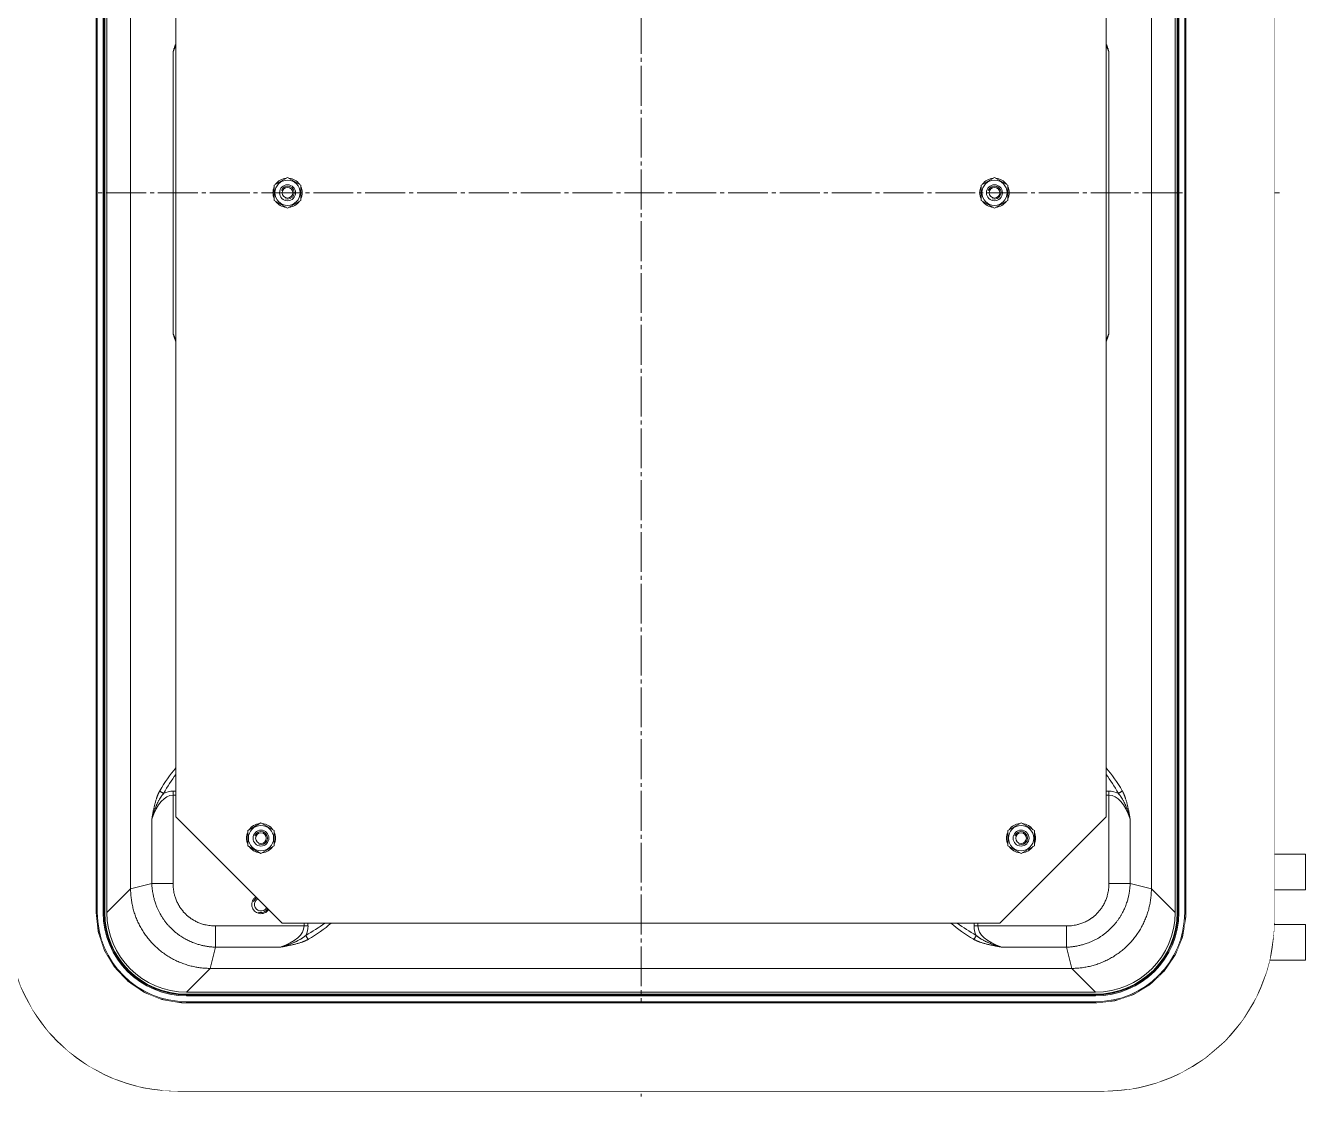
# Model space of a CAD drawing. Header units: millimetres. Extents: x -1133 to 1382, y -1174 to 1187.
# Drawn here: x 900.9 to 1382.4, y 506.2 to 909.4 of the extents above; entities that cross this region are included whole.
import ezdxf

# ---------------------------------------------------------------- set-up
doc = ezdxf.new("R2010")
doc.units = ezdxf.units.MM
doc.linetypes.add('K5LT_AXLED', pattern=[19.5, 15, -1.5, 1.5, -1.5])
doc.linetypes.add('K5LT_THIN', pattern=[0])

# ---------------------------------------------------------------- blocks, each defined once
blk = doc.blocks.new('WIPEOUTCOLORING2')
for points in [[(1337.63, 1117.45), (1337.63, 846.45), (1369.67, 1132.01)], [(927.23, 1117.45), (894.18, 1070.45), (927.23, 846.45)]]:
    blk.add_wipeout(points)
for points in [[(1369.67, 1132.01), (1337.63, 846.45), (1370.67, 1121.95)], [(894.18, 1070.45), (894.18, 846.45), (927.23, 846.45)]]:
    blk.add_wipeout(points)
for points in [[(1337.63, 846.45), (1337.63, 575.45), (1370.67, 1121.95)], [(927.23, 846.45), (894.18, 846.45), (927.23, 575.45)]]:
    blk.add_wipeout(points)
for points in [[(1370.67, 1121.95), (1337.63, 575.45), (1370.68, 1120.72)], [(894.18, 846.45), (894.18, 622.45), (927.23, 575.45)]]:
    blk.add_wipeout(points)
for points in [[(1337.63, 575.45), (1337.57, 573.53), (1370.68, 1120.72)], [(927.23, 575.45), (894.18, 622.45), (928.03, 568.1)]]:
    blk.add_wipeout(points)
for points in [[(1370.68, 1120.72), (1337.57, 573.53), (1370.68, 1108.95)], [(894.18, 622.45), (893.4, 620.44), (928.03, 568.1)]]:
    blk.add_wipeout(points)
blk.add_wipeout([(928.03, 568.1), (893.4, 620.44), (930.38, 561.1)])
blk.add_wipeout([(893.4, 620.44), (891.48, 619.46), (930.38, 561.1)])
blk.add_wipeout([(930.38, 561.1), (891.48, 619.46), (934.19, 554.77)])
blk.add_wipeout([(891.48, 619.46), (891.18, 619.45), (934.19, 554.77)])
blk.add_wipeout([(891.18, 619.45), (882.43, 619.45), (934.19, 554.77)])
blk.add_wipeout([(882.43, 619.45), (876.43, 619.45), (934.19, 554.77)])
blk.add_wipeout([(876.43, 619.45), (873.18, 619.45), (934.19, 554.77)])
blk.add_wipeout([(873.18, 619.45), (871.17, 618.67), (934.19, 554.77)])
blk.add_wipeout([(934.19, 554.77), (871.17, 618.67), (939.26, 549.4)])
blk.add_wipeout([(871.17, 618.67), (870.19, 616.75), (939.26, 549.4)])
blk.add_wipeout([(870.19, 616.75), (870.18, 616.45), (939.26, 549.4)])
blk.add_wipeout([(870.18, 616.45), (893.19, 593.67), (939.26, 549.4)])
blk.add_wipeout([(893.19, 593.67), (894.16, 591.75), (939.26, 549.4)])
blk.add_wipeout([(894.16, 591.75), (894.18, 591.45), (939.26, 549.4)])
blk.add_wipeout([(894.18, 591.45), (894.18, 583.95), (939.26, 549.4)])
blk.add_wipeout([(894.18, 583.95), (894.18, 572.18), (939.26, 549.4)])
blk.add_wipeout([(894.18, 572.18), (894.19, 570.95), (939.26, 549.4)])
blk.add_wipeout([(939.26, 549.4), (894.19, 570.95), (945.37, 545.25)])
blk.add_wipeout([(894.19, 570.95), (895.18, 560.88), (945.37, 545.25)])
blk.add_wipeout([(945.37, 545.25), (895.18, 560.88), (952.23, 542.51)])
blk.add_wipeout([(895.18, 560.88), (895.9, 557.45), (952.23, 542.51)])
blk.add_wipeout([(895.9, 557.45), (898.99, 547.82), (952.23, 542.51)])
blk.add_wipeout([(898.99, 547.82), (903.57, 538.81), (952.23, 542.51)])
blk.add_wipeout([(952.23, 542.51), (903.57, 538.81), (959.51, 541.3)])
blk.add_wipeout([(903.57, 538.81), (909.5, 530.62), (959.51, 541.3)])
blk.add_wipeout([(959.51, 541.3), (909.5, 530.62), (961.43, 541.25)])
blk.add_wipeout([(909.5, 530.62), (916.66, 523.48), (961.43, 541.25)])
blk.add_wipeout([(961.43, 541.25), (916.66, 523.48), (1132.43, 541.25)])
blk.add_wipeout([(916.66, 523.48), (924.85, 517.55), (1132.43, 541.25)])
blk.add_wipeout([(1132.43, 541.25), (924.85, 517.55), (1303.43, 541.25)])
blk.add_wipeout([(924.85, 517.55), (933.87, 512.99), (1303.43, 541.25)])
blk.add_wipeout([(933.87, 512.99), (943.5, 509.9), (1303.43, 541.25)])
blk.add_wipeout([(943.5, 509.9), (953.49, 508.37), (1303.43, 541.25)])
blk.add_wipeout([(953.49, 508.37), (958.16, 508.2), (1303.43, 541.25)])
blk.add_wipeout([(958.16, 508.2), (1132.43, 508.2), (1303.43, 541.25)])
blk.add_wipeout([(1303.43, 541.25), (1132.43, 508.2), (1310.77, 542.05)])
blk.add_wipeout([(1132.43, 508.2), (1306.7, 508.2), (1310.77, 542.05)])
blk.add_wipeout([(1310.77, 542.05), (1306.7, 508.2), (1317.77, 544.4)])
blk.add_wipeout([(1306.7, 508.2), (1316.78, 509), (1317.77, 544.4)])
blk.add_wipeout([(1317.77, 544.4), (1316.78, 509), (1324.1, 548.2)])
blk.add_wipeout([(1316.78, 509), (1326.61, 511.37), (1324.1, 548.2)])
blk.add_wipeout([(1324.1, 548.2), (1326.61, 511.37), (1329.47, 553.28)])
blk.add_wipeout([(1326.61, 511.37), (1335.94, 515.27), (1329.47, 553.28)])
blk.add_wipeout([(1329.47, 553.28), (1335.94, 515.27), (1333.62, 559.39)])
blk.add_wipeout([(1335.94, 515.27), (1344.54, 520.58), (1333.62, 559.39)])
blk.add_wipeout([(1333.62, 559.39), (1344.54, 520.58), (1336.37, 566.25)])
blk.add_wipeout([(1344.54, 520.58), (1352.19, 527.19), (1336.37, 566.25)])
blk.add_wipeout([(1336.37, 566.25), (1352.19, 527.19), (1337.57, 573.53)])
blk.add_wipeout([(1352.19, 527.19), (1358.71, 534.91), (1337.57, 573.53)])
blk.add_wipeout([(1337.57, 573.53), (1358.71, 534.91), (1370.68, 1108.95)])
blk.add_wipeout([(1358.71, 534.91), (1363.93, 543.57), (1370.68, 1108.95)])
blk.add_wipeout([(1370.68, 1108.95), (1363.93, 543.57), (1370.68, 1095.45)])
blk.add_wipeout([(1363.93, 543.57), (1367.72, 552.95), (1370.68, 1095.45)])
blk.add_wipeout([(1370.68, 1095.45), (1367.72, 552.95), (1370.68, 846.45)])
blk.add_wipeout([(1367.72, 552.95), (1368.96, 557.45), (1370.68, 846.45)])
blk.add_wipeout([(1370.68, 846.45), (1368.96, 557.45), (1370.68, 597.45)])
blk.add_wipeout([(1368.96, 557.45), (1370.5, 567.44), (1370.68, 597.45)])
blk.add_wipeout([(1370.68, 597.45), (1370.5, 567.44), (1370.68, 583.95)])
blk.add_wipeout([(1370.5, 567.44), (1370.67, 570.95), (1370.68, 583.95)])
blk.add_wipeout([(1370.68, 583.95), (1370.67, 570.95), (1370.68, 572.18)])
blk = doc.blocks.new('U23')
at = {"color": 7, "linetype": 'K5LT_THIN', "lineweight": 18}
for p, q in [((957.43, 1081.45), (997.43, 1121.45)), ((997.43, 1121.45), (1267.43, 1121.45)), ((1267.43, 1121.45), (1307.43, 1081.45)), ((984.43, 1092.33), (989.43, 1095.22)), ((989.43, 1095.22), (994.43, 1092.33)), ((1270.43, 1092.33), (1275.43, 1095.22)), ((1275.43, 1095.22), (1280.43, 1092.33)), ((984.43, 1086.56), (984.43, 1092.33)), ((994.43, 1092.33), (994.43, 1086.56)), ((1270.43, 1086.56), (1270.43, 1092.33)), ((1280.43, 1092.33), (1280.43, 1086.56)), ((989.43, 1083.67), (984.43, 1086.56)), ((994.43, 1086.56), (989.43, 1083.67)), ((1275.43, 1083.67), (1270.43, 1086.56)), ((1280.43, 1086.56), (1275.43, 1083.67)), ((957.43, 611.45), (957.43, 1081.45)), ((1307.43, 1081.45), (1307.43, 611.45)), ((994.43, 849.33), (999.43, 852.22)), ((994.43, 843.56), (994.43, 849.33)), ((999.43, 852.22), (1004.43, 849.33)), ((1004.43, 849.33), (1004.43, 843.56)), ((1260.43, 849.33), (1265.43, 852.22)), ((1260.43, 843.56), (1260.43, 849.33)), ((1265.43, 852.22), (1270.43, 849.33)), ((1270.43, 849.33), (1270.43, 843.56)), ((999.43, 840.67), (994.43, 843.56)), ((1004.43, 843.56), (999.43, 840.67)), ((1265.43, 840.67), (1260.43, 843.56)), ((1270.43, 843.56), (1265.43, 840.67)), ((997.43, 571.45), (957.43, 611.45)), ((984.43, 606.33), (989.43, 609.22)), ((989.43, 609.22), (994.43, 606.33)), ((1307.43, 611.45), (1267.43, 571.45)), ((1270.43, 606.33), (1275.43, 609.22)), ((1275.43, 609.22), (1280.43, 606.33)), ((984.43, 600.56), (984.43, 606.33)), ((994.43, 606.33), (994.43, 600.56)), ((1270.43, 600.56), (1270.43, 606.33)), ((1280.43, 606.33), (1280.43, 600.56)), ((989.43, 597.67), (984.43, 600.56)), ((994.43, 600.56), (989.43, 597.67)), ((1275.43, 597.67), (1270.43, 600.56)), ((1280.43, 600.56), (1275.43, 597.67)), ((1267.43, 571.45), (997.43, 571.45))]:
    blk.add_line(p, q, dxfattribs=at)
for centre, radius in [((989.43, 1089.45), 4.75), ((1275.43, 1089.45), 4.75), ((989.43, 1089.45), 3), ((989.43, 1089.45), 2), ((1275.43, 1089.45), 3), ((1275.43, 1089.45), 2), ((999.43, 846.45), 4.75), ((999.43, 846.45), 3), ((999.43, 846.45), 2), ((1265.43, 846.45), 4.75), ((1265.43, 846.45), 3), ((1265.43, 846.45), 2), ((989.43, 603.45), 4.75), ((1275.43, 603.45), 4.75), ((989.43, 603.45), 3), ((989.43, 603.45), 2), ((1275.43, 603.45), 3), ((1275.43, 603.45), 2)]:
    blk.add_circle(centre, radius, dxfattribs=at)
for centre, radius, start, end in [((989.43, 1089.45), 5.5, 95.38, 144.62), ((989.43, 1089.45), 5.5, 35.38, 84.62), ((1275.43, 1089.45), 5.5, 95.38, 144.62), ((1275.43, 1089.45), 5.5, 35.38, 84.62), ((989.43, 1089.45), 5.5, 155.38, 180), ((989.43, 1089.45), 5.5, 180, 204.62), ((989.43, 1089.45), 2.46, 250, 160), ((989.43, 1089.45), 5.5, 335.38, 24.62), ((1275.43, 1089.45), 5.5, 155.38, 180), ((1275.43, 1089.45), 5.5, 180, 204.62), ((1275.43, 1089.45), 2.46, 250, 160), ((1275.43, 1089.45), 5.5, 335.38, 24.62), ((989.43, 1089.45), 5.5, 215.38, 264.62), ((989.43, 1089.45), 5.5, 275.38, 324.62), ((1275.43, 1089.45), 5.5, 215.38, 264.62), ((1275.43, 1089.45), 5.5, 275.38, 324.62), ((999.43, 846.45), 5.5, 155.38, 180), ((999.43, 846.45), 5.5, 95.38, 144.62), ((999.43, 846.45), 2.46, 250, 160), ((999.43, 846.45), 5.5, 35.38, 84.62), ((999.43, 846.45), 5.5, 335.38, 24.62), ((1265.43, 846.45), 5.5, 155.38, 180), ((1265.43, 846.45), 5.5, 95.38, 144.62), ((1265.43, 846.45), 2.46, 250, 160), ((1265.43, 846.45), 5.5, 35.38, 84.62), ((1265.43, 846.45), 5.5, 335.38, 24.62), ((999.43, 846.45), 5.5, 180, 204.62), ((999.43, 846.45), 5.5, 215.38, 264.62), ((999.43, 846.45), 5.5, 275.38, 324.62), ((1265.43, 846.45), 5.5, 180, 204.62), ((1265.43, 846.45), 5.5, 215.38, 264.62), ((1265.43, 846.45), 5.5, 275.38, 324.62), ((989.43, 603.45), 5.5, 95.38, 144.62), ((989.43, 603.45), 5.5, 35.38, 84.62), ((1275.43, 603.45), 5.5, 95.38, 144.62), ((1275.43, 603.45), 5.5, 35.38, 84.62), ((989.43, 603.45), 5.5, 155.38, 180), ((989.43, 603.45), 5.5, 180, 204.62), ((989.43, 603.45), 2.46, 250, 160), ((989.43, 603.45), 5.5, 335.38, 24.62), ((1275.43, 603.45), 5.5, 155.38, 180), ((1275.43, 603.45), 5.5, 180, 204.62), ((1275.43, 603.45), 2.46, 250, 160), ((1275.43, 603.45), 5.5, 335.38, 24.62), ((989.43, 603.45), 5.5, 215.38, 264.62), ((989.43, 603.45), 5.5, 275.38, 324.62), ((1275.43, 603.45), 5.5, 215.38, 264.62), ((1275.43, 603.45), 5.5, 275.38, 324.62)]:
    blk.add_arc(centre, radius, start, end, dxfattribs=at)
blk = doc.blocks.new('U22')
at = {"color": 30, "linetype": 'K5LT_AXLED', "lineweight": 18, "true_color": 0xff8000}
for p, q in [((1132.43, 1186.7), (1132.43, 506.2)), ((892.18, 846.45), (1372.68, 846.45))]:
    blk.add_line(p, q, dxfattribs=at)
at = {"color": 7, "linetype": 'K5LT_THIN', "lineweight": 18}
for p, q in [((927.23, 1117.45), (927.23, 575.45)), ((927.43, 1117.45), (927.43, 575.45)), ((927.83, 1117.45), (927.83, 575.45)), ((930.03, 1117.45), (930.03, 575.45)), ((930.43, 1117.45), (930.43, 575.45)), ((930.63, 1117.45), (930.63, 575.45)), ((931.43, 1117.47), (931.43, 575.43)), ((1333.43, 575.43), (1333.43, 1117.47)), ((1334.23, 575.45), (1334.23, 1117.45)), ((1334.43, 575.45), (1334.43, 1117.45)), ((1334.83, 575.45), (1334.83, 1117.45)), ((1337.03, 575.45), (1337.03, 1117.45)), ((1337.43, 575.45), (1337.43, 1117.45)), ((1337.63, 575.45), (1337.63, 1117.45)), ((1370.68, 572.18), (1370.68, 1120.72)), ((940.38, 1108.51), (940.38, 584.38)), ((1324.47, 584.38), (1324.47, 1108.51)), ((956.36, 899.47), (956.36, 793.43)), ((1308.5, 793.43), (1308.5, 899.47)), ((956.36, 619.64), (956.36, 621.14)), ((957.43, 621.14), (956.36, 621.14)), ((956.36, 619.64), (956.36, 586.38)), ((957.43, 619.64), (956.36, 619.64)), ((1308.5, 621.14), (1307.43, 621.14)), ((1308.5, 619.64), (1307.43, 619.64)), ((1308.5, 621.14), (1308.5, 619.64)), ((1308.5, 586.38), (1308.5, 619.64)), ((948.36, 610.64), (948.36, 586.38)), ((1316.5, 586.38), (1316.5, 610.64)), ((1370.68, 597.45), (1382.43, 597.45)), ((1382.43, 597.45), (1382.43, 583.95)), ((940.38, 584.38), (931.43, 575.43)), ((940.38, 584.38), (948.36, 586.38)), ((1324.47, 584.38), (1316.5, 586.38)), ((1324.47, 584.38), (1333.43, 575.43)), ((1382.43, 583.95), (1370.68, 583.95)), ((927.43, 575.45), (927.23, 575.45)), ((927.83, 575.45), (927.43, 575.45)), ((930.43, 575.45), (930.03, 575.45)), ((930.63, 575.45), (930.43, 575.45)), ((1334.23, 575.45), (1334.43, 575.45)), ((1334.43, 575.45), (1334.83, 575.45)), ((1337.03, 575.45), (1337.43, 575.45)), ((1337.43, 575.45), (1337.63, 575.45)), ((972.36, 570.38), (1005.62, 570.38)), ((1005.62, 570.38), (1005.62, 571.45)), ((1007.12, 570.38), (1005.62, 570.38)), ((1007.12, 570.38), (1007.12, 571.45)), ((1257.73, 571.45), (1257.73, 570.38)), ((1259.23, 570.38), (1257.73, 570.38)), ((1259.23, 571.45), (1259.23, 570.38)), ((1259.23, 570.38), (1292.5, 570.38)), ((1370.67, 570.95), (1382.43, 570.95)), ((1382.43, 570.95), (1382.43, 557.45)), ((970.36, 554.4), (972.36, 562.38)), ((972.36, 562.38), (996.62, 562.38)), ((1268.24, 562.38), (1292.5, 562.38)), ((1294.49, 554.4), (1292.5, 562.38)), ((970.36, 554.4), (961.41, 545.45)), ((970.36, 554.4), (1294.49, 554.4)), ((1294.49, 554.4), (1303.45, 545.45)), ((1382.43, 557.45), (1368.96, 557.45)), ((961.41, 545.45), (1303.45, 545.45)), ((961.43, 544.65), (1303.43, 544.65)), ((961.43, 544.65), (961.43, 544.45)), ((961.43, 544.45), (1303.43, 544.45)), ((961.43, 544.45), (961.43, 544.05)), ((1303.43, 544.65), (1303.43, 544.45)), ((1303.43, 544.45), (1303.43, 544.05)), ((961.43, 544.05), (1303.43, 544.05)), ((961.43, 541.85), (1303.43, 541.85)), ((961.43, 541.85), (961.43, 541.45)), ((961.43, 541.45), (1303.43, 541.45)), ((961.43, 541.45), (961.43, 541.25)), ((961.43, 541.25), (1303.43, 541.25)), ((1303.43, 541.85), (1303.43, 541.45)), ((1303.43, 541.45), (1303.43, 541.25)), ((1131.18, 528.94), (1133.68, 528.94)), ((958.16, 508.2), (1306.7, 508.2))]:
    blk.add_line(p, q, dxfattribs=at)
for centre, radius in [((910.93, 846.45), 5.1), ((910.93, 846.45), 4.19), ((1353.93, 846.45), 5.1), ((1353.93, 846.45), 4.19), ((910.93, 756.45), 5.1), ((1353.93, 756.45), 5.1), ((910.93, 756.45), 4.19), ((1353.93, 756.45), 4.19), ((910.93, 666.45), 5.1), ((910.93, 666.45), 4.19), ((1353.93, 666.45), 5.1), ((1353.93, 666.45), 4.19), ((910.93, 576.45), 5.1), ((910.93, 576.45), 4.19), ((1353.93, 576.45), 5.1), ((1353.93, 576.45), 4.19), ((962.43, 524.95), 5.1), ((1047.43, 524.95), 5.1), ((1132.43, 524.95), 5.1), ((1217.43, 524.95), 5.1), ((1302.43, 524.95), 5.1), ((962.43, 524.95), 4.19), ((1047.43, 524.95), 4.19), ((1132.43, 524.95), 4.19), ((1217.43, 524.95), 4.19), ((1302.43, 524.95), 4.19)]:
    blk.add_circle(centre, radius, dxfattribs=at)
for centre, radius, start, end in [((910.93, 846.45), 5, 250, 160), ((1353.93, 846.45), 5, 250, 160), ((910.93, 756.45), 5, 250, 160), ((1353.93, 756.45), 5, 250, 160), ((910.93, 666.45), 5, 250, 160), ((1353.93, 666.45), 5, 250, 160), ((910.93, 576.45), 5, 250, 160), ((902.43, 577.45), 6.5, 324.9859, 21.5944), ((989.43, 578.45), 3.46, 123.2032, 326.7968), ((989.43, 578.45), 3, 121.367, 160), ((989.43, 578.45), 2.46, 118.2863, 331.7137), ((1353.93, 576.45), 5, 250, 160), ((1362.43, 577.45), 6.5, 158.4056, 215.0141), ((961.43, 575.45), 34.2, 180, 270), ((961.43, 575.45), 34, 180, 270), ((961.43, 575.45), 33.6, 180, 270), ((961.43, 575.45), 31.4, 180, 270), ((961.43, 575.45), 31, 180, 270), ((961.43, 575.45), 30.8, 180, 270), ((989.43, 578.45), 3, 250, 328.633), ((1303.43, 575.45), 34.2, 270, 0), ((1303.43, 575.45), 34, 270, 0), ((1303.43, 575.45), 30.8, 270, 0), ((1303.43, 575.45), 31, 270, 0), ((1303.43, 575.45), 31.4, 270, 0), ((1303.43, 575.45), 33.6, 270, 0), ((962.43, 524.95), 5, 250, 160), ((1047.43, 524.95), 5, 250, 160), ((1132.43, 524.95), 5, 250, 160), ((1217.43, 524.95), 5, 250, 160), ((1302.43, 524.95), 5, 250, 160)]:
    blk.add_arc(centre, radius, start, end, dxfattribs=at)
for centre, major_axis, ratio, start_param, end_param in [((962.36, 851.26), (2.58, -52.16), 0.185237, 3.395967, 3.524028), ((1302.5, 851.26), (2.58, 52.16), 0.185237, -0.382435, -0.254374), ((962.36, 841.64), (-2.58, -52.16), 0.185237, -0.382435, -0.254374), ((1302.5, 841.64), (-2.58, 52.16), 0.185237, 3.395967, 3.524028), ((980.36, 575.95), (0, -65.82), 0.607737, 3.752034, 3.952462), ((980.36, 574.95), (0, -65.82), 0.57735, 3.78935, 3.952462), ((1284.5, 575.95), (0, 65.82), 0.607737, -0.81087, -0.610442), ((1284.5, 574.95), (0, 65.82), 0.57735, -0.81087, -0.647757), ((956.36, 597.13), (0, -22.52), 0.444116, 3.141593, 4.068888), ((956.36, 598.63), (0, -22.52), 0.57735, 3.141593, 3.417838), ((1308.5, 598.63), (0, 22.52), 0.57735, 6.00694, 6.283185), ((1308.5, 597.13), (0, 22.52), 0.444116, 5.35589, 6.283185), ((961.45, 575.47), (-21.24, -21.24), 0.998783, 5.498396, 7.067974), ((1303.41, 575.47), (21.24, -21.24), 0.998783, 5.498396, 7.067974), ((958.2, 572.22), (-45.29, -45.29), 0.999315, 5.49813, 7.068241), ((983.11, 570.38), (22.52, 0), 0.444116, 5.35589, 6.283185), ((960.93, 594.38), (65.82, 0), 0.57735, -0.81087, -0.647757), ((984.61, 570.38), (22.52, 0), 0.57735, 6.00694, 6.283185), ((961.93, 594.38), (65.82, 0), 0.607737, -0.81087, -0.610442), ((1302.93, 594.38), (65.82, 0), 0.607737, 3.752034, 3.952462), ((1303.93, 594.38), (65.82, 0), 0.57735, 3.78935, 3.952462), ((1280.25, 570.38), (22.52, 0), 0.57735, 3.141593, 3.417838), ((1281.75, 570.38), (22.52, 0), 0.444116, 3.141593, 4.068888), ((1306.66, 572.22), (45.29, -45.29), 0.999315, 5.49813, 7.068241)]:
    blk.add_ellipse(centre, major_axis=major_axis, ratio=ratio, start_param=start_param, end_param=end_param, dxfattribs=at)
for points, knots in [([(956.36, 899.47), (956.41, 899.66), (956.52, 900.04), (956.66, 900.52), (956.8, 900.97), (956.94, 901.36), (957.09, 901.78), (957.25, 902.18), (957.37, 902.45), (957.43, 902.58)], [0, 0, 0, 0, 1.770756, 3.557287, 4.56473, 6.015212, 7.311696, 8.643529, 10, 10, 10, 10]), ([(1308.5, 899.47), (1308.45, 899.66), (1308.34, 900.04), (1308.2, 900.52), (1308.05, 900.97), (1307.92, 901.36), (1307.77, 901.78), (1307.61, 902.18), (1307.49, 902.45), (1307.43, 902.58)], [0, 0, 0, 0, 1.770756, 3.557287, 4.56473, 6.015212, 7.311696, 8.643529, 10, 10, 10, 10]), ([(956.36, 793.43), (956.41, 793.24), (956.52, 792.86), (956.66, 792.37), (956.8, 791.93), (956.94, 791.54), (957.09, 791.12), (957.25, 790.71), (957.37, 790.44), (957.43, 790.31)], [0, 0, 0, 0, 1.770756, 3.557287, 4.56473, 6.015212, 7.311696, 8.643529, 10, 10, 10, 10]), ([(1308.5, 793.43), (1308.45, 793.24), (1308.34, 792.86), (1308.2, 792.37), (1308.05, 791.93), (1307.92, 791.54), (1307.77, 791.12), (1307.61, 790.71), (1307.49, 790.44), (1307.43, 790.31)], [0, 0, 0, 0, 1.770756, 3.557287, 4.56473, 6.015212, 7.311696, 8.643529, 10, 10, 10, 10]), ([(951.36, 621.29), (951.33, 621.24), (951.28, 621.14), (951.19, 620.98), (951.12, 620.85), (951.06, 620.72), (950.99, 620.58), (950.9, 620.41), (950.81, 620.21), (950.72, 620.01), (950.64, 619.83), (950.57, 619.65), (950.5, 619.46), (950.42, 619.25), (950.32, 618.99), (950.21, 618.66), (950.06, 618.24), (949.91, 617.75), (949.76, 617.21), (949.61, 616.67), (949.47, 616.11), (949.33, 615.55), (949.2, 614.98), (949.06, 614.36), (948.92, 613.69), (948.79, 612.99), (948.66, 612.32), (948.54, 611.7), (948.45, 611.14), (948.39, 610.8), (948.36, 610.64)], [0, 0, 0, 0, 0.524503, 0.989182, 1.394037, 1.739068, 2.110632, 2.693388, 3.339389, 4.011012, 4.523596, 5.062569, 5.614325, 6.257556, 6.954781, 7.95838, 9.164892, 10.699198, 12.260548, 13.875606, 15.448329, 17.055081, 18.69397, 20.388797, 22.375086, 24.386009, 26.322108, 28.088845, 29.632536, 31, 31, 31, 31]), ([(952.81, 620.29), (952.71, 620.33), (952.51, 620.42), (952.24, 620.57), (952, 620.73), (951.78, 620.89), (951.56, 621.07), (951.43, 621.21), (951.36, 621.29)], [0, 0, 0, 0, 1.700982, 3.181792, 4.48947, 5.821236, 7.155996, 9, 9, 9, 9]), ([(1313.49, 621.29), (1313.43, 621.22), (1313.3, 621.08), (1313.09, 620.9), (1312.87, 620.74), (1312.65, 620.59), (1312.37, 620.43), (1312.17, 620.34), (1312.04, 620.29)], [0, 0, 0, 0, 1.66189, 3.111113, 4.403293, 5.729466, 7.069371, 9, 9, 9, 9]), ([(1313.49, 621.29), (1313.52, 621.24), (1313.58, 621.14), (1313.67, 620.98), (1313.74, 620.85), (1313.8, 620.72), (1313.87, 620.58), (1313.95, 620.41), (1314.05, 620.21), (1314.13, 620.01), (1314.21, 619.83), (1314.28, 619.65), (1314.36, 619.46), (1314.44, 619.25), (1314.54, 618.99), (1314.65, 618.66), (1314.79, 618.24), (1314.94, 617.75), (1315.1, 617.21), (1315.25, 616.67), (1315.39, 616.11), (1315.53, 615.55), (1315.66, 614.98), (1315.79, 614.36), (1315.93, 613.69), (1316.07, 612.99), (1316.2, 612.32), (1316.31, 611.7), (1316.41, 611.14), (1316.47, 610.8), (1316.5, 610.64)], [0, 0, 0, 0, 0.524503, 0.989182, 1.394037, 1.739068, 2.110632, 2.693388, 3.339389, 4.011012, 4.523596, 5.062569, 5.614325, 6.257556, 6.954781, 7.95838, 9.164892, 10.699198, 12.260548, 13.875606, 15.448329, 17.055081, 18.69397, 20.388797, 22.375086, 24.386009, 26.322108, 28.088845, 29.632536, 31, 31, 31, 31]), ([(952.81, 620.29), (952.73, 620.2), (952.59, 620.04), (952.41, 619.81), (952.25, 619.61), (952.12, 619.43), (951.99, 619.26), (951.88, 619.09), (951.76, 618.92), (951.64, 618.74), (951.5, 618.52), (951.33, 618.24), (951.12, 617.88), (950.89, 617.46), (950.68, 617.06), (950.5, 616.69), (950.34, 616.34), (950.17, 615.96), (949.99, 615.56), (949.82, 615.13), (949.63, 614.66), (949.46, 614.19), (949.29, 613.71), (949.12, 613.22), (948.94, 612.67), (948.75, 612.04), (948.55, 611.35), (948.42, 610.87), (948.36, 610.64)], [0, 0, 0, 0, 0.931457, 1.750232, 2.445045, 3.094715, 3.700371, 4.247574, 4.826871, 5.411649, 6.130156, 6.93083, 8.183964, 9.539653, 10.842115, 11.867897, 12.906479, 13.995839, 15.167806, 16.427538, 17.775036, 19.138767, 20.487498, 21.821229, 23.271516, 25.1112, 27.054203, 29, 29, 29, 29]), ([(1312.04, 620.29), (1312.12, 620.2), (1312.26, 620.04), (1312.45, 619.81), (1312.6, 619.61), (1312.74, 619.43), (1312.86, 619.26), (1312.98, 619.09), (1313.09, 618.92), (1313.22, 618.74), (1313.35, 618.52), (1313.53, 618.24), (1313.73, 617.88), (1313.96, 617.46), (1314.17, 617.06), (1314.35, 616.69), (1314.52, 616.34), (1314.69, 615.96), (1314.86, 615.56), (1315.04, 615.13), (1315.22, 614.66), (1315.4, 614.19), (1315.57, 613.71), (1315.74, 613.22), (1315.91, 612.67), (1316.11, 612.04), (1316.31, 611.35), (1316.44, 610.87), (1316.5, 610.64)], [0, 0, 0, 0, 0.931457, 1.750232, 2.445045, 3.094715, 3.700371, 4.247574, 4.826871, 5.411649, 6.130156, 6.93083, 8.183964, 9.539653, 10.842115, 11.867897, 12.906479, 13.995839, 15.167806, 16.427538, 17.775036, 19.138767, 20.487498, 21.821229, 23.271516, 25.1112, 27.054203, 29, 29, 29, 29]), ([(940.38, 584.38), (940.38, 583.79), (940.42, 582.58), (940.59, 580.78), (940.86, 578.97), (941.25, 577.16), (941.76, 575.37), (942.38, 573.59), (943.12, 571.85), (943.97, 570.15), (944.94, 568.49), (946.01, 566.89), (947.18, 565.36), (948.46, 563.91), (949.83, 562.54), (951.28, 561.26), (952.81, 560.07), (954.41, 558.99), (956.07, 558.02), (957.78, 557.16), (959.54, 556.42), (961.32, 555.79), (963.13, 555.27), (964.82, 554.91), (966.31, 554.67), (967.6, 554.52), (968.93, 554.43), (969.85, 554.4), (970.36, 554.4)], [0, 0, 0, 0, 1.107349, 2.220434, 3.347753, 4.485887, 5.635013, 6.79342, 7.959603, 9.133578, 10.313632, 11.498111, 12.686698, 13.877914, 15.070068, 16.262304, 17.453608, 18.642283, 19.82698, 21.007234, 22.181379, 23.347687, 24.506238, 25.655428, 26.539604, 27.294098, 28.048603, 29, 29, 29, 29]), ([(948.36, 586.38), (948.37, 586.09), (948.39, 585.58), (948.45, 584.91), (948.51, 584.35), (948.57, 583.87), (948.63, 583.41), (948.71, 582.93), (948.81, 582.37), (948.94, 581.73), (949.1, 581.03), (949.28, 580.35), (949.48, 579.67), (949.72, 578.91), (950.05, 578), (950.48, 576.96), (950.95, 575.95), (951.44, 575.01), (951.94, 574.14), (952.51, 573.25), (953.16, 572.32), (953.91, 571.34), (954.77, 570.34), (955.73, 569.35), (956.76, 568.4), (957.8, 567.55), (958.76, 566.85), (959.63, 566.27), (960.44, 565.78), (961.23, 565.33), (962.03, 564.92), (962.84, 564.55), (963.68, 564.19), (964.54, 563.86), (965.38, 563.58), (966.17, 563.34), (966.87, 563.16), (967.47, 563.01), (968.01, 562.9), (968.5, 562.8), (968.98, 562.72), (969.48, 562.64), (970.01, 562.56), (970.61, 562.5), (971.22, 562.44), (971.83, 562.39), (972.2, 562.38), (972.36, 562.38)], [0, 0, 0, 0, 0.992444, 1.855331, 2.564201, 3.194519, 3.795185, 4.390662, 5.103019, 5.997345, 6.920977, 7.849559, 8.70701, 9.647409, 10.934571, 12.440241, 13.974004, 15.250301, 16.497456, 17.830213, 19.278452, 20.873405, 22.554853, 24.324606, 26.166006, 27.915048, 29.487056, 30.742226, 31.924856, 33.122035, 34.2283, 35.358549, 36.53669, 37.743903, 38.91947, 39.96906, 40.901054, 41.715453, 42.396694, 43.047931, 43.664463, 44.276295, 44.971998, 45.756275, 46.629125, 47.377033, 48, 48, 48, 48]), ([(956.36, 586.38), (955.96, 586.38), (955.2, 586.37), (954.15, 586.37), (953.2, 586.37), (952.3, 586.37), (951.43, 586.37), (950.6, 586.37), (949.83, 586.37), (949.19, 586.37), (948.7, 586.38), (948.45, 586.38), (948.36, 586.38)], [0, 0, 0, 0, 1.690375, 3.164403, 4.479682, 5.82874, 7.216926, 8.585422, 9.957766, 11.307462, 12.321446, 13, 13, 13, 13]), ([(956.36, 586.38), (956.36, 586.3), (956.36, 586.23), (956.36, 586.03), (956.36, 585.91), (956.37, 585.68), (956.38, 585.57), (956.39, 585.35), (956.39, 585.23), (956.42, 584.9), (956.44, 584.68), (956.5, 584.13), (956.54, 583.81), (956.65, 583.16), (956.72, 582.83), (956.84, 582.32), (956.89, 582.12), (956.99, 581.74), (957.05, 581.55), (957.18, 581.11), (957.27, 580.86), (957.45, 580.37), (957.55, 580.12), (957.75, 579.64), (957.86, 579.4), (958.09, 578.93), (958.21, 578.69), (958.46, 578.23), (958.59, 578.01), (958.79, 577.68), (958.86, 577.57), (959, 577.35), (959.08, 577.24), (959.22, 577.03), (959.3, 576.92), (959.44, 576.72), (959.52, 576.62), (959.68, 576.41), (959.76, 576.31), (959.92, 576.1), (960.01, 576), (960.17, 575.8), (960.25, 575.71), (960.42, 575.52), (960.51, 575.43), (960.68, 575.24), (960.77, 575.15), (960.96, 574.96), (961.05, 574.86), (961.25, 574.68), (961.34, 574.59), (961.54, 574.41), (961.63, 574.32), (961.83, 574.15), (961.93, 574.07), (962.12, 573.91), (962.22, 573.83), (962.42, 573.68), (962.52, 573.6), (962.72, 573.45), (962.82, 573.38), (963.12, 573.16), (963.32, 573.03), (963.64, 572.82), (963.76, 572.75), (964, 572.6), (964.13, 572.53), (964.48, 572.33), (964.73, 572.2), (965.2, 571.96), (965.44, 571.85), (965.91, 571.64), (966.14, 571.55), (966.62, 571.37), (966.85, 571.28), (967.33, 571.13), (967.56, 571.06), (967.96, 570.94), (968.13, 570.9), (968.45, 570.82), (968.62, 570.78), (969.11, 570.68), (969.43, 570.62), (970.09, 570.52), (970.43, 570.48), (970.93, 570.43), (971.11, 570.42), (971.46, 570.4), (971.63, 570.39), (971.98, 570.38), (972.15, 570.38), (972.34, 570.38), (972.35, 570.38), (972.36, 570.38)], [4.208191, 4.208191, 4.208191, 4.208191, 4.348862, 4.348862, 4.580985, 4.580985, 4.805789, 4.805789, 5.036597, 5.036597, 5.507198, 5.507198, 6.188912, 6.188912, 6.874418, 6.874418, 7.287968, 7.287968, 7.705774, 7.705774, 8.249253, 8.249253, 8.805206, 8.805206, 9.348661, 9.348661, 9.90433, 9.90433, 10.440564, 10.440564, 10.715239, 10.715239, 10.994669, 10.994669, 11.257841, 11.257841, 11.525765, 11.525765, 11.798981, 11.798981, 12.077957, 12.077957, 12.339277, 12.339277, 12.606425, 12.606425, 12.879887, 12.879887, 13.160476, 13.160476, 13.440076, 13.440076, 13.713287, 13.713287, 13.980541, 13.980541, 14.242368, 14.242368, 14.508328, 14.508328, 14.769403, 14.769403, 15.278439, 15.278439, 15.576641, 15.576641, 15.869744, 15.869744, 16.441525, 16.441525, 16.98372, 16.98372, 17.515852, 17.515852, 18.041164, 18.041164, 18.557536, 18.557536, 18.908644, 18.908644, 19.256571, 19.256571, 19.957967, 19.957967, 20.643328, 20.643328, 21.009162, 21.009162, 21.366533, 21.366533, 21.711742, 21.711742, 21.726052, 21.726052, 21.726052, 21.726052]), ([(1292.5, 562.38), (1292.78, 562.39), (1293.29, 562.41), (1293.96, 562.47), (1294.52, 562.53), (1295.01, 562.59), (1295.47, 562.65), (1295.95, 562.73), (1296.51, 562.83), (1297.15, 562.96), (1297.85, 563.12), (1298.53, 563.3), (1299.2, 563.5), (1299.96, 563.74), (1300.88, 564.07), (1301.91, 564.49), (1302.92, 564.97), (1303.86, 565.46), (1304.73, 565.96), (1305.61, 566.52), (1306.55, 567.17), (1307.52, 567.92), (1308.53, 568.79), (1309.52, 569.74), (1310.45, 570.76), (1311.27, 571.76), (1311.97, 572.7), (1312.58, 573.6), (1313.12, 574.49), (1313.59, 575.34), (1313.99, 576.12), (1314.34, 576.88), (1314.68, 577.7), (1315.02, 578.58), (1315.31, 579.44), (1315.55, 580.25), (1315.74, 580.98), (1315.89, 581.62), (1316.01, 582.19), (1316.11, 582.71), (1316.19, 583.2), (1316.27, 583.69), (1316.33, 584.22), (1316.4, 584.81), (1316.44, 585.4), (1316.49, 585.96), (1316.5, 586.26), (1316.5, 586.38)], [0, 0, 0, 0, 0.992755, 1.855912, 2.565096, 3.195688, 3.796575, 4.392134, 5.104482, 5.999222, 6.923258, 7.852253, 8.709695, 9.650184, 10.93539, 12.435484, 13.964082, 15.237386, 16.484338, 17.815927, 19.262848, 20.859401, 22.541005, 24.328641, 26.136647, 27.831353, 29.286655, 30.642152, 31.995595, 33.308084, 34.354296, 35.351762, 36.539084, 37.762616, 38.979211, 40.049624, 41.021175, 41.893865, 42.617043, 43.297036, 43.922789, 44.537488, 45.225751, 45.99863, 46.856126, 47.523249, 48, 48, 48, 48]), ([(1292.5, 570.38), (1292.57, 570.38), (1292.65, 570.38), (1292.84, 570.38), (1292.96, 570.38), (1293.2, 570.39), (1293.31, 570.39), (1293.53, 570.41), (1293.64, 570.41), (1293.98, 570.44), (1294.2, 570.46), (1294.74, 570.52), (1295.07, 570.56), (1295.72, 570.67), (1296.04, 570.74), (1296.56, 570.86), (1296.75, 570.91), (1297.14, 571.01), (1297.33, 571.07), (1297.77, 571.2), (1298.02, 571.29), (1298.51, 571.47), (1298.76, 571.56), (1299.24, 571.77), (1299.48, 571.88), (1299.95, 572.1), (1300.19, 572.23), (1300.64, 572.48), (1300.86, 572.61), (1301.19, 572.81), (1301.3, 572.88), (1301.53, 573.02), (1301.64, 573.1), (1301.85, 573.24), (1301.95, 573.31), (1302.16, 573.46), (1302.26, 573.54), (1302.47, 573.7), (1302.57, 573.78), (1302.77, 573.94), (1302.88, 574.02), (1303.07, 574.19), (1303.17, 574.27), (1303.35, 574.44), (1303.45, 574.53), (1303.64, 574.7), (1303.73, 574.79), (1303.92, 574.98), (1304.01, 575.07), (1304.2, 575.26), (1304.29, 575.36), (1304.47, 575.56), (1304.55, 575.65), (1304.72, 575.85), (1304.8, 575.94), (1304.97, 576.14), (1305.04, 576.24), (1305.2, 576.43), (1305.28, 576.53), (1305.43, 576.74), (1305.5, 576.84), (1305.71, 577.14), (1305.85, 577.34), (1306.06, 577.66), (1306.13, 577.78), (1306.28, 578.02), (1306.35, 578.14), (1306.55, 578.5), (1306.68, 578.75), (1306.92, 579.22), (1307.03, 579.46), (1307.23, 579.93), (1307.33, 580.16), (1307.51, 580.63), (1307.59, 580.87), (1307.75, 581.35), (1307.82, 581.58), (1307.93, 581.98), (1307.97, 582.15), (1308.05, 582.47), (1308.09, 582.63), (1308.2, 583.13), (1308.26, 583.45), (1308.36, 584.11), (1308.4, 584.45), (1308.44, 584.95), (1308.46, 585.13), (1308.48, 585.48), (1308.49, 585.65), (1308.5, 586), (1308.5, 586.17), (1308.5, 586.36), (1308.5, 586.37), (1308.5, 586.38)], [4.208191, 4.208191, 4.208191, 4.208191, 4.348862, 4.348862, 4.580985, 4.580985, 4.805789, 4.805789, 5.036597, 5.036597, 5.507198, 5.507198, 6.188912, 6.188912, 6.874418, 6.874418, 7.287968, 7.287968, 7.705774, 7.705774, 8.249253, 8.249253, 8.805206, 8.805206, 9.348661, 9.348661, 9.90433, 9.90433, 10.440564, 10.440564, 10.715239, 10.715239, 10.994669, 10.994669, 11.257841, 11.257841, 11.525765, 11.525765, 11.798981, 11.798981, 12.077957, 12.077957, 12.339277, 12.339277, 12.606425, 12.606425, 12.879887, 12.879887, 13.160476, 13.160476, 13.440076, 13.440076, 13.713287, 13.713287, 13.980541, 13.980541, 14.242368, 14.242368, 14.508328, 14.508328, 14.769403, 14.769403, 15.278439, 15.278439, 15.576641, 15.576641, 15.869744, 15.869744, 16.441525, 16.441525, 16.98372, 16.98372, 17.515852, 17.515852, 18.041164, 18.041164, 18.557536, 18.557536, 18.908644, 18.908644, 19.256571, 19.256571, 19.957967, 19.957967, 20.643328, 20.643328, 21.009162, 21.009162, 21.366533, 21.366533, 21.711742, 21.711742, 21.726052, 21.726052, 21.726052, 21.726052]), ([(1294.49, 554.4), (1295.09, 554.4), (1296.29, 554.44), (1297.62, 554.56), (1298.35, 554.65), (1299.09, 554.75), (1300.3, 554.96), (1302.11, 555.37), (1303.9, 555.91), (1305.67, 556.55), (1307.4, 557.32), (1309.1, 558.19), (1310.74, 559.18), (1312.33, 560.28), (1313.84, 561.48), (1315.28, 562.77), (1316.63, 564.16), (1317.89, 565.63), (1319.05, 567.18), (1320.11, 568.79), (1321.05, 570.46), (1321.89, 572.18), (1322.61, 573.95), (1323.21, 575.74), (1323.7, 577.55), (1324.07, 579.38), (1324.32, 581.2), (1324.45, 582.88), (1324.47, 583.93), (1324.47, 584.38)], [0, 0, 0, 0, 1.145548, 2.297031, 2.5452, 2.551726, 3.721335, 4.901343, 6.092138, 7.292593, 8.501004, 9.716743, 10.938775, 12.165361, 13.395351, 14.628032, 15.861645, 17.094492, 18.326335, 19.555426, 20.779998, 21.999501, 23.212678, 24.417782, 25.613986, 26.800554, 27.975764, 29.138763, 30, 30, 30, 30]), ([(1316.5, 586.38), (1316.26, 586.38), (1315.77, 586.38), (1314.99, 586.38), (1314.21, 586.38), (1313.4, 586.38), (1312.52, 586.38), (1311.6, 586.38), (1310.66, 586.38), (1309.62, 586.38), (1308.9, 586.38), (1308.5, 586.38)], [0, 0, 0, 0, 1.558098, 2.916927, 4.130014, 5.374908, 6.656904, 7.921603, 9.190783, 10.439877, 12, 12, 12, 12]), ([(972.36, 562.38), (972.36, 562.62), (972.36, 563.1), (972.36, 563.88), (972.36, 564.66), (972.36, 565.48), (972.36, 566.35), (972.36, 567.27), (972.36, 568.21), (972.36, 569.25), (972.36, 569.97), (972.36, 570.38)], [0, 0, 0, 0, 1.558098, 2.916927, 4.130014, 5.374908, 6.656904, 7.921603, 9.190783, 10.439877, 12, 12, 12, 12]), ([(1292.5, 570.38), (1292.5, 569.97), (1292.5, 569.22), (1292.5, 568.17), (1292.5, 567.22), (1292.5, 566.32), (1292.5, 565.45), (1292.5, 564.62), (1292.5, 563.85), (1292.5, 563.2), (1292.5, 562.72), (1292.5, 562.47), (1292.5, 562.38)], [0, 0, 0, 0, 1.690375, 3.164403, 4.479682, 5.82874, 7.216926, 8.585422, 9.957766, 11.307462, 12.321446, 13, 13, 13, 13]), ([(1006.27, 566.83), (1006.18, 566.75), (1006.02, 566.61), (1005.79, 566.42), (1005.59, 566.27), (1005.41, 566.13), (1005.24, 566.01), (1005.07, 565.9), (1004.89, 565.77), (1004.67, 565.63), (1004.37, 565.44), (1004, 565.22), (1003.58, 564.99), (1003.18, 564.77), (1002.82, 564.59), (1002.47, 564.43), (1002.12, 564.26), (1001.74, 564.1), (1001.32, 563.92), (1000.88, 563.75), (1000.43, 563.57), (999.96, 563.4), (999.49, 563.24), (998.98, 563.07), (998.4, 562.89), (997.79, 562.7), (997.18, 562.53), (996.8, 562.42), (996.62, 562.38)], [0, 0, 0, 0, 0.936873, 1.760404, 2.458434, 3.098555, 3.69525, 4.233377, 4.834836, 5.539191, 6.499109, 7.750048, 9.110277, 10.413939, 11.443309, 12.439412, 13.483118, 14.60629, 15.808926, 17.096691, 18.400554, 19.720516, 21.024348, 22.435749, 23.954719, 25.847496, 27.529256, 29, 29, 29, 29]), ([(1007.27, 565.38), (1007.22, 565.35), (1007.12, 565.29), (1006.96, 565.21), (1006.83, 565.14), (1006.7, 565.08), (1006.56, 565.01), (1006.39, 564.92), (1006.19, 564.83), (1005.99, 564.74), (1005.81, 564.66), (1005.63, 564.59), (1005.45, 564.52), (1005.26, 564.45), (1005.02, 564.36), (1004.72, 564.25), (1004.3, 564.11), (1003.81, 563.96), (1003.27, 563.8), (1002.72, 563.65), (1002.17, 563.5), (1001.6, 563.37), (1001.02, 563.23), (1000.4, 563.1), (999.73, 562.96), (999.04, 562.82), (998.37, 562.69), (997.56, 562.54), (996.99, 562.44), (996.62, 562.38)], [0, 0, 0, 0, 0.507646, 0.95739, 1.349234, 1.683177, 2.042794, 2.605528, 3.229514, 3.878302, 4.374449, 4.896072, 5.430055, 5.976398, 6.574963, 7.471501, 8.640837, 10.129923, 11.64618, 13.216876, 14.74812, 16.312621, 17.908289, 19.555339, 21.473021, 23.415326, 25.285113, 27.000022, 30, 30, 30, 30]), ([(1007.27, 565.38), (1007.2, 565.44), (1007.06, 565.57), (1006.88, 565.78), (1006.72, 566), (1006.57, 566.23), (1006.41, 566.51), (1006.32, 566.71), (1006.27, 566.83)], [0, 0, 0, 0, 1.66189, 3.111113, 4.403293, 5.729466, 7.069371, 9, 9, 9, 9]), ([(1258.59, 566.83), (1258.54, 566.72), (1258.45, 566.53), (1258.3, 566.25), (1258.15, 566.02), (1257.99, 565.8), (1257.8, 565.58), (1257.67, 565.45), (1257.59, 565.38)], [0, 0, 0, 0, 1.700982, 3.181791, 4.489469, 5.821236, 7.155995, 9, 9, 9, 9]), ([(1257.59, 565.38), (1257.63, 565.35), (1257.74, 565.29), (1257.9, 565.21), (1258.03, 565.14), (1258.15, 565.08), (1258.29, 565.01), (1258.46, 564.92), (1258.67, 564.83), (1258.86, 564.74), (1259.05, 564.66), (1259.22, 564.59), (1259.41, 564.52), (1259.6, 564.45), (1259.83, 564.36), (1260.14, 564.25), (1260.55, 564.11), (1261.04, 563.96), (1261.58, 563.8), (1262.13, 563.65), (1262.69, 563.5), (1263.25, 563.37), (1263.83, 563.23), (1264.45, 563.1), (1265.12, 562.96), (1265.82, 562.82), (1266.49, 562.69), (1267.29, 562.54), (1267.87, 562.44), (1268.24, 562.38)], [0, 0, 0, 0, 0.507646, 0.95739, 1.349234, 1.683177, 2.042794, 2.605528, 3.229514, 3.878302, 4.374449, 4.896072, 5.430055, 5.976398, 6.574963, 7.471501, 8.640837, 10.129923, 11.64618, 13.216876, 14.74812, 16.312621, 17.908289, 19.555339, 21.473021, 23.415326, 25.285113, 27.000022, 30, 30, 30, 30]), ([(1258.59, 566.83), (1258.67, 566.75), (1258.84, 566.61), (1259.07, 566.42), (1259.27, 566.27), (1259.45, 566.13), (1259.62, 566.01), (1259.78, 565.9), (1259.96, 565.77), (1260.19, 565.63), (1260.49, 565.44), (1260.86, 565.22), (1261.27, 564.99), (1261.67, 564.77), (1262.04, 564.59), (1262.38, 564.43), (1262.74, 564.26), (1263.12, 564.1), (1263.54, 563.92), (1263.97, 563.75), (1264.43, 563.57), (1264.89, 563.4), (1265.37, 563.24), (1265.87, 563.07), (1266.45, 562.89), (1267.07, 562.7), (1267.68, 562.53), (1268.06, 562.42), (1268.24, 562.38)], [0, 0, 0, 0, 0.936873, 1.760404, 2.458434, 3.098555, 3.69525, 4.233377, 4.834836, 5.539191, 6.499109, 7.750048, 9.110277, 10.413939, 11.443309, 12.439412, 13.483118, 14.60629, 15.808926, 17.096691, 18.400554, 19.720516, 21.024348, 22.435749, 23.954719, 25.847496, 27.529256, 29, 29, 29, 29]), ([(1131.91, 529.1), (1132.15, 529.09), (1132.49, 529.08), (1132.84, 529.1), (1132.94, 529.1)], [0, 0, 0, 0, 3.455573, 5, 5, 5, 5])]:
    blk.add_open_spline(points, degree=3, knots=knots, dxfattribs=at)
blk.add_blockref('WIPEOUTCOLORING2', (0, 0))
blk.add_blockref('U23', (0, 0))
blk = doc.blocks.new('U20')
blk.add_blockref('U22', (0, 0))

msp = doc.modelspace()

# ---------------------------------------------------------------- block references
msp.add_blockref('U20', (0, 0))

doc.saveas('drawing.dxf')
